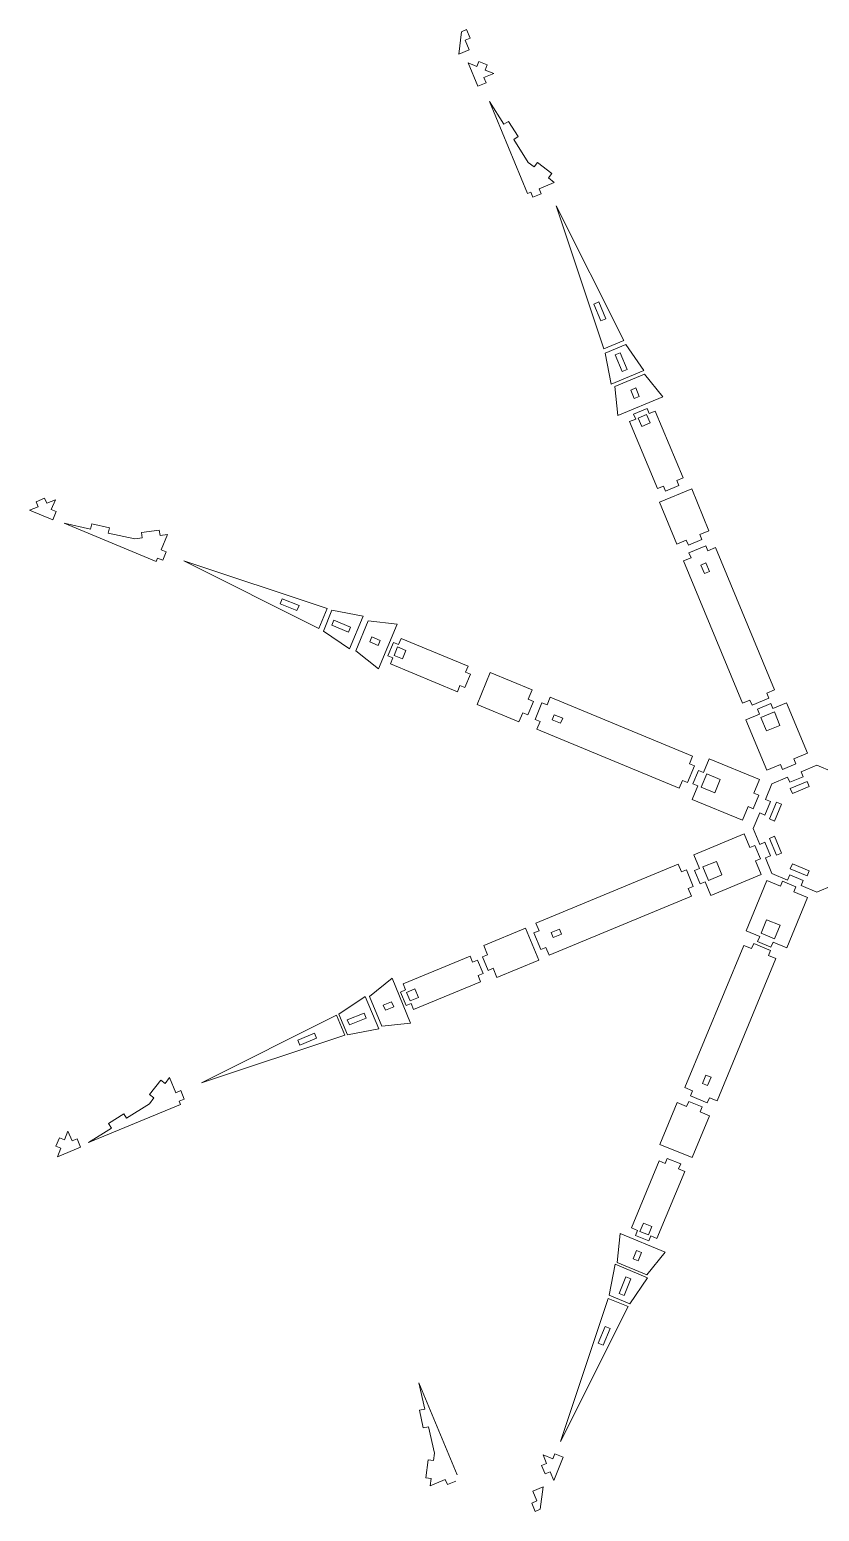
# Model space of a CAD drawing. Header units: millimetres. Extents: x -5563 to 1495, y -1833 to 2679.
# Drawn here: x -2108 to -1672, y -1833 to -1015 of the extents above; entities that cross this region are included whole.
import ezdxf

# ---------------------------------------------------------------- set-up
doc = ezdxf.new("R2010")
doc.units = ezdxf.units.MM

msp = doc.modelspace()

# ---------------------------------------------------------------- linework, layer by layer
at = {"color": 7, "linetype": 'Continuous', "lineweight": 15}
for p, q in [((-1871.03, -1028.55), (-1869.4, -1016.18)), ((-1869.4, -1016.18), (-1866.63, -1015.03)), ((-1864.71, -1019.65), (-1867.48, -1020.8)), ((-1867.48, -1020.8), (-1865.26, -1026.16)), ((-1866.63, -1015.03), (-1864.71, -1019.65)), ((-1865.26, -1026.16), (-1871.03, -1028.55)), ((-1865.86, -1033.41), (-1861.08, -1035.39)), ((-1860.56, -1046.21), (-1865.86, -1033.41)), ((-1861.08, -1035.39), (-1859.93, -1032.62)), ((-1859.93, -1032.62), (-1855.31, -1034.53)), ((-1855.31, -1034.53), (-1856.46, -1037.31)), ((-1856.46, -1037.31), (-1851.67, -1039.29)), ((-1855.94, -1044.3), (-1860.56, -1046.21)), ((-1851.67, -1039.29), (-1857.09, -1041.53)), ((-1857.09, -1041.53), (-1855.94, -1044.3)), ((-1854.11, -1054.67), (-1833.06, -1105.49)), ((-1846.08, -1067.28), (-1854.11, -1054.67)), ((-1846.08, -1067.28), (-1843.55, -1065.67)), ((-1838.17, -1074.1), (-1843.55, -1065.67)), ((-1840.7, -1075.71), (-1838.17, -1074.1)), ((-1832.67, -1088.32), (-1840.7, -1075.71)), ((-1829.44, -1090.8), (-1832.67, -1088.32)), ((-1829.44, -1090.8), (-1827.62, -1088.42)), ((-1827.62, -1088.42), (-1819.68, -1094.5)), ((-1821.51, -1096.88), (-1819.68, -1094.5)), ((-1826.59, -1102.81), (-1818.28, -1099.36)), ((-1825.44, -1105.58), (-1826.59, -1102.81)), ((-1818.28, -1099.36), (-1821.51, -1096.88)), ((-1831.21, -1104.72), (-1833.06, -1105.49)), ((-1830.06, -1107.49), (-1831.21, -1104.72)), ((-1830.06, -1107.49), (-1825.44, -1105.58)), ((-1791.02, -1191.24), (-1817.29, -1112.2)), ((-1817.29, -1112.2), (-1779.97, -1186.67)), ((-1796.43, -1166.48), (-1793.66, -1165.34)), ((-1792.6, -1175.72), (-1796.43, -1166.48)), ((-1793.66, -1165.34), (-1789.83, -1174.57)), ((-1789.83, -1174.57), (-1792.6, -1175.72)), ((-1779.97, -1186.67), (-1791.02, -1191.24)), ((-1790.18, -1193.52), (-1778.74, -1188.78)), ((-1786.9, -1210.69), (-1790.18, -1193.52)), ((-1784.68, -1194.54), (-1781.91, -1193.39)), ((-1781.91, -1193.39), (-1778.08, -1202.63)), ((-1778.74, -1188.78), (-1768.92, -1203.24)), ((-1780.85, -1203.78), (-1784.68, -1194.54)), ((-1768.92, -1203.24), (-1786.9, -1210.69)), ((-1784.93, -1212.01), (-1768.49, -1205.2)), ((-1778.08, -1202.63), (-1780.85, -1203.78)), ((-1768.49, -1205.2), (-1758.46, -1217.66)), ((-1783.21, -1227.92), (-1784.93, -1212.01)), ((-1758.46, -1217.66), (-1783.21, -1227.92)), ((-1776.12, -1213.96), (-1773.35, -1212.81)), ((-1774.2, -1218.58), (-1776.12, -1213.96)), ((-1771.43, -1217.43), (-1774.2, -1218.58)), ((-1773.35, -1212.81), (-1771.43, -1217.43)), ((-1767.11, -1224.15), (-1774.5, -1227.22)), ((-1765.97, -1226.93), (-1767.11, -1224.15)), ((-1765.97, -1226.93), (-1762.59, -1225.53)), ((-1762.59, -1225.53), (-1747.28, -1262.48)), ((-1776.73, -1231.38), (-1773.36, -1229.99)), ((-1776.73, -1231.38), (-1761.43, -1268.34)), ((-1774.5, -1227.22), (-1773.36, -1229.99)), ((-1767.35, -1227.5), (-1771.97, -1229.41)), ((-1771.97, -1229.41), (-1770.06, -1234.03)), ((-1770.06, -1234.03), (-1765.44, -1232.12)), ((-1765.44, -1232.12), (-1767.35, -1227.5)), ((-1761.43, -1268.34), (-1758.05, -1266.94)), ((-1758.05, -1266.94), (-1756.9, -1269.71)), ((-1756.9, -1269.71), (-1749.51, -1266.65)), ((-1750.66, -1263.88), (-1747.28, -1262.48)), ((-1749.51, -1266.65), (-1750.66, -1263.88)), ((-2104.09, -1275.57), (-2099.47, -1273.66)), ((-2102.94, -1278.35), (-2104.09, -1275.57)), ((-2099.47, -1273.66), (-2098.32, -1276.43)), ((-2098.32, -1276.43), (-2093.54, -1274.45)), ((-2093.54, -1274.45), (-2095.78, -1279.86)), ((-1742.5, -1268.51), (-1760.18, -1275.83)), ((-1732.94, -1291.61), (-1742.5, -1268.51)), ((-2107.73, -1280.33), (-2102.94, -1278.35)), ((-2094.92, -1285.63), (-2107.73, -1280.33)), ((-2095.78, -1279.86), (-2093.01, -1281.01)), ((-2093.01, -1281.01), (-2094.92, -1285.63)), ((-1760.18, -1275.83), (-1750.62, -1298.93)), ((-2088.69, -1287.46), (-2037.88, -1308.51)), ((-2074.1, -1290.69), (-2088.69, -1287.46)), ((-2074.1, -1290.69), (-2073.45, -1287.77)), ((-2063.69, -1289.93), (-2073.45, -1287.77)), ((-2064.34, -1292.86), (-2063.69, -1289.93)), ((-2046.1, -1292.59), (-2036.19, -1291.28)), ((-2035.79, -1294.26), (-2036.19, -1291.28)), ((-1738.08, -1293.74), (-1732.94, -1291.61)), ((-2049.75, -1296.09), (-2064.34, -1292.86)), ((-2045.71, -1295.56), (-2049.75, -1296.09)), ((-2045.71, -1295.56), (-2046.1, -1292.59)), ((-2031.76, -1293.73), (-2035.79, -1294.26)), ((-2035.2, -1302.04), (-2031.76, -1293.73)), ((-1750.62, -1298.93), (-1745.47, -1296.8)), ((-1745.47, -1296.8), (-1744.32, -1299.57)), ((-1744.32, -1299.57), (-1736.93, -1296.51)), ((-1734.76, -1299.9), (-1744, -1303.73)), ((-1736.93, -1296.51), (-1738.08, -1293.74)), ((-1733.61, -1302.68), (-1734.76, -1299.9)), ((-2037.11, -1306.66), (-2037.88, -1308.51)), ((-2034.34, -1307.81), (-2037.11, -1306.66)), ((-2032.43, -1303.19), (-2035.2, -1302.04)), ((-2034.34, -1307.81), (-2032.43, -1303.19)), ((-1948.14, -1345.55), (-2022.61, -1308.24)), ((-2022.61, -1308.24), (-1943.57, -1334.51)), ((-1747.07, -1308.25), (-1742.85, -1306.5)), ((-1747.07, -1308.25), (-1714.54, -1386.78)), ((-1744, -1303.73), (-1742.85, -1306.5)), ((-1733.61, -1302.68), (-1729.39, -1300.93)), ((-1729.39, -1300.93), (-1696.86, -1379.46)), ((-1734.62, -1309.38), (-1737.39, -1310.53)), ((-1735.48, -1315.15), (-1737.39, -1310.53)), ((-1732.71, -1314), (-1735.48, -1315.15)), ((-1732.71, -1314), (-1734.62, -1309.38)), ((-1969.48, -1331.87), (-1968.33, -1329.1)), ((-1960.24, -1335.7), (-1969.48, -1331.87)), ((-1968.33, -1329.1), (-1959.09, -1332.93)), ((-1959.09, -1332.93), (-1960.24, -1335.7)), ((-1943.57, -1334.51), (-1948.14, -1345.55)), ((-1945.67, -1346.93), (-1940.94, -1335.5)), ((-1941.06, -1343.76), (-1939.92, -1340.99)), ((-1940.94, -1335.5), (-1923.76, -1338.77)), ((-1939.92, -1340.99), (-1930.68, -1344.82)), ((-1923.76, -1338.77), (-1931.21, -1356.76)), ((-1931.21, -1356.76), (-1945.67, -1346.93)), ((-1931.83, -1347.59), (-1941.06, -1343.76)), ((-1930.68, -1344.82), (-1931.83, -1347.59)), ((-1927.69, -1357.81), (-1920.88, -1341.37)), ((-1920.88, -1341.37), (-1904.97, -1343.09)), ((-1904.97, -1343.09), (-1915.22, -1367.84)), ((-1920.07, -1352.96), (-1918.92, -1350.19)), ((-1915.45, -1354.87), (-1920.07, -1352.96)), ((-1918.92, -1350.19), (-1914.3, -1352.1)), ((-1914.3, -1352.1), (-1915.45, -1354.87)), ((-1906.99, -1353.21), (-1910.05, -1360.6)), ((-1904.21, -1354.36), (-1906.99, -1353.21)), ((-1904.79, -1355.74), (-1906.7, -1360.36)), ((-1900.17, -1357.66), (-1904.79, -1355.74)), ((-1902.82, -1350.98), (-1904.21, -1354.36)), ((-1902.82, -1350.98), (-1865.86, -1366.29)), ((-1915.22, -1367.84), (-1927.69, -1357.81)), ((-1910.05, -1360.6), (-1907.28, -1361.75)), ((-1907.28, -1361.75), (-1908.67, -1365.12)), ((-1908.67, -1365.12), (-1871.72, -1380.43)), ((-1906.7, -1360.36), (-1902.08, -1362.28)), ((-1902.08, -1362.28), (-1900.17, -1357.66)), ((-1867.55, -1378.2), (-1864.49, -1370.81)), ((-1865.86, -1366.29), (-1867.26, -1369.66)), ((-1864.49, -1370.81), (-1867.26, -1369.66)), ((-1853.59, -1369.9), (-1860.91, -1387.58)), ((-1830.49, -1379.47), (-1853.59, -1369.9)), ((-1870.32, -1377.06), (-1871.72, -1380.43)), ((-1870.32, -1377.06), (-1867.55, -1378.2)), ((-1832.62, -1384.61), (-1830.49, -1379.47)), ((-1701.08, -1381.21), (-1696.86, -1379.46)), ((-1699.93, -1383.98), (-1701.08, -1381.21)), ((-1860.91, -1387.58), (-1837.81, -1397.14)), ((-1832.91, -1393.15), (-1829.85, -1385.76)), ((-1829.85, -1385.76), (-1832.62, -1384.61)), ((-1825.07, -1386.56), (-1828.9, -1395.8)), ((-1822.3, -1387.71), (-1825.07, -1386.56)), ((-1822.3, -1387.71), (-1820.55, -1383.49)), ((-1820.55, -1383.49), (-1742.02, -1416.01)), ((-1714.54, -1386.78), (-1710.32, -1385.03)), ((-1710.32, -1385.03), (-1709.17, -1387.8)), ((-1709.17, -1387.8), (-1699.93, -1383.98)), ((-1698.8, -1387), (-1706.19, -1390.06)), ((-1706.19, -1390.06), (-1705.04, -1392.84)), ((-1697.65, -1389.77), (-1698.8, -1387)), ((-1697.65, -1389.77), (-1690.12, -1386.66)), ((-1690.12, -1386.66), (-1678.64, -1414.37)), ((-1837.81, -1397.14), (-1835.68, -1392)), ((-1835.68, -1392), (-1832.91, -1393.15)), ((-1828.9, -1395.8), (-1826.13, -1396.94)), ((-1827.88, -1401.16), (-1826.13, -1396.94)), ((-1818.28, -1393.16), (-1819.42, -1395.93)), ((-1814.8, -1397.85), (-1819.42, -1395.93)), ((-1813.66, -1395.07), (-1818.28, -1393.16)), ((-1813.66, -1395.07), (-1814.8, -1397.85)), ((-1712.57, -1395.96), (-1705.04, -1392.84)), ((-1712.57, -1395.96), (-1701.09, -1423.67)), ((-1696.88, -1391.62), (-1704.27, -1394.68)), ((-1704.27, -1394.68), (-1701.21, -1402.07)), ((-1693.82, -1399.01), (-1696.88, -1391.62)), ((-1827.88, -1401.16), (-1749.35, -1433.69)), ((-1701.21, -1402.07), (-1693.82, -1399.01)), ((-1686.17, -1417.49), (-1678.64, -1414.37)), ((-1744.83, -1430.62), (-1741, -1421.38)), ((-1743.77, -1420.23), (-1742.02, -1416.01)), ((-1741, -1421.38), (-1743.77, -1420.23)), ((-1735.98, -1424.99), (-1732.86, -1417.46)), ((-1732.86, -1417.46), (-1705.14, -1428.94)), ((-1701.09, -1423.67), (-1693.56, -1420.55)), ((-1693.56, -1420.55), (-1692.41, -1423.32)), ((-1692.41, -1423.32), (-1685.02, -1420.26)), ((-1685.02, -1420.26), (-1686.17, -1417.49)), ((-1682.18, -1424.61), (-1673.5, -1421.01)), ((-1673.5, -1421.01), (-1664.83, -1424.61)), ((-1749.35, -1433.69), (-1747.6, -1429.47)), ((-1747.6, -1429.47), (-1744.83, -1430.62)), ((-1738.75, -1423.84), (-1741.81, -1431.23)), ((-1735.98, -1424.99), (-1738.75, -1423.84)), ((-1734.13, -1425.75), (-1737.19, -1433.14)), ((-1726.74, -1428.81), (-1734.13, -1425.75)), ((-1729.8, -1436.2), (-1726.74, -1428.81)), ((-1708.26, -1436.47), (-1705.14, -1428.94)), ((-1698.25, -1431.27), (-1689.57, -1427.67)), ((-1688.43, -1430.44), (-1689.57, -1427.67)), ((-1688.43, -1430.44), (-1681.03, -1427.38)), ((-1688.11, -1433.82), (-1678.87, -1429.99)), ((-1681.03, -1427.38), (-1682.18, -1424.61)), ((-1678.87, -1429.99), (-1677.72, -1432.76)), ((-1742.16, -1439.91), (-1739.04, -1432.38)), ((-1741.81, -1431.23), (-1739.04, -1432.38)), ((-1737.19, -1433.14), (-1729.8, -1436.2)), ((-1708.55, -1445.01), (-1705.49, -1437.61)), ((-1705.49, -1437.61), (-1708.26, -1436.47)), ((-1701.85, -1439.94), (-1698.25, -1431.27)), ((-1686.96, -1436.59), (-1688.11, -1433.82)), ((-1677.72, -1432.76), (-1686.96, -1436.59)), ((-1742.16, -1439.91), (-1714.44, -1451.39)), ((-1714.44, -1451.39), (-1711.33, -1443.86)), ((-1711.33, -1443.86), (-1708.55, -1445.01)), ((-1708.5, -1456.01), (-1704.91, -1447.34)), ((-1702.14, -1448.48), (-1704.91, -1447.34)), ((-1702.14, -1448.48), (-1699.08, -1441.09)), ((-1699.08, -1441.09), (-1701.85, -1439.94)), ((-1699.53, -1450.65), (-1695.7, -1441.41)), ((-1692.93, -1442.56), (-1696.76, -1451.79)), ((-1695.7, -1441.41), (-1692.93, -1442.56)), ((-1696.76, -1451.79), (-1699.53, -1450.65)), ((-1741.24, -1470.4), (-1713.53, -1458.92)), ((-1710.41, -1466.45), (-1713.53, -1458.92)), ((-1704.91, -1464.69), (-1708.5, -1456.01)), ((-1702.14, -1463.55), (-1704.91, -1464.69)), ((-1699.08, -1470.94), (-1702.14, -1463.55)), ((-1699.53, -1461.38), (-1696.76, -1460.23)), ((-1695.7, -1470.62), (-1699.53, -1461.38)), ((-1696.76, -1460.23), (-1692.93, -1469.47)), ((-1738.12, -1477.93), (-1741.24, -1470.4)), ((-1707.64, -1465.3), (-1710.41, -1466.45)), ((-1704.57, -1472.69), (-1707.64, -1465.3)), ((-1699.08, -1470.94), (-1701.85, -1472.08)), ((-1692.93, -1469.47), (-1695.7, -1470.62)), ((-1828.47, -1508.13), (-1749.94, -1475.61)), ((-1748.19, -1479.82), (-1749.94, -1475.61)), ((-1745.42, -1478.68), (-1748.19, -1479.82)), ((-1741.59, -1487.92), (-1745.42, -1478.68)), ((-1738.12, -1477.93), (-1740.9, -1479.08)), ((-1740.9, -1479.08), (-1737.83, -1486.47)), ((-1736.28, -1477.16), (-1728.89, -1474.1)), ((-1733.21, -1484.55), (-1736.28, -1477.16)), ((-1728.89, -1474.1), (-1725.82, -1481.49)), ((-1707.35, -1473.84), (-1704.57, -1472.69)), ((-1704.23, -1481.37), (-1707.35, -1473.84)), ((-1698.25, -1480.76), (-1701.85, -1472.08)), ((-1688.11, -1478.21), (-1686.96, -1475.44)), ((-1678.87, -1482.04), (-1688.11, -1478.21)), ((-1686.96, -1475.44), (-1677.72, -1479.27)), ((-1677.72, -1479.27), (-1678.87, -1482.04)), ((-1744.36, -1489.06), (-1741.59, -1487.92)), ((-1737.83, -1486.47), (-1735.06, -1485.32)), ((-1731.94, -1492.85), (-1735.06, -1485.32)), ((-1725.82, -1481.49), (-1733.21, -1484.55)), ((-1731.94, -1492.85), (-1704.23, -1481.37)), ((-1712.51, -1512.42), (-1701.03, -1484.71)), ((-1693.5, -1487.83), (-1701.03, -1484.71)), ((-1689.57, -1484.36), (-1698.25, -1480.76)), ((-1692.35, -1485.05), (-1693.5, -1487.83)), ((-1684.96, -1488.11), (-1692.35, -1485.05)), ((-1688.43, -1481.59), (-1689.57, -1484.36)), ((-1681.03, -1484.65), (-1688.43, -1481.59)), ((-1686.11, -1490.89), (-1684.96, -1488.11)), ((-1681.03, -1484.65), (-1682.18, -1487.42)), ((-1673.5, -1491.01), (-1682.18, -1487.42)), ((-1664.83, -1487.42), (-1673.5, -1491.01)), ((-1821.15, -1525.81), (-1742.62, -1493.28)), ((-1742.62, -1493.28), (-1744.36, -1489.06)), ((-1690.06, -1521.72), (-1678.58, -1494.01)), ((-1678.58, -1494.01), (-1686.11, -1490.89)), ((-1834.13, -1510.96), (-1857.23, -1520.52)), ((-1826.81, -1528.63), (-1834.13, -1510.96)), ((-1826.72, -1512.35), (-1829.49, -1513.5)), ((-1826.72, -1512.35), (-1828.47, -1508.13)), ((-1815.4, -1511.45), (-1820.02, -1513.36)), ((-1815.4, -1511.45), (-1814.25, -1514.22)), ((-1704.98, -1515.54), (-1712.51, -1512.42)), ((-1701.15, -1506.3), (-1704.22, -1513.69)), ((-1693.76, -1509.36), (-1701.15, -1506.3)), ((-1696.82, -1516.76), (-1693.76, -1509.36)), ((-1857.23, -1520.52), (-1855.1, -1525.67)), ((-1829.49, -1513.5), (-1825.67, -1522.74)), ((-1820.02, -1513.36), (-1818.87, -1516.14)), ((-1814.25, -1514.22), (-1818.87, -1516.14)), ((-1746.19, -1598.94), (-1713.66, -1520.41)), ((-1709.44, -1522.16), (-1713.66, -1520.41)), ((-1708.29, -1519.39), (-1709.44, -1522.16)), ((-1699.05, -1523.21), (-1708.29, -1519.39)), ((-1704.98, -1515.54), (-1706.13, -1518.31)), ((-1706.13, -1518.31), (-1698.74, -1521.37)), ((-1704.22, -1513.69), (-1696.82, -1516.76)), ((-1698.74, -1521.37), (-1697.59, -1518.6)), ((-1690.06, -1521.72), (-1697.59, -1518.6)), ((-1901.74, -1541.65), (-1864.79, -1526.34)), ((-1863.39, -1529.72), (-1864.79, -1526.34)), ((-1860.62, -1528.57), (-1863.39, -1529.72)), ((-1857.56, -1535.96), (-1860.62, -1528.57)), ((-1855.1, -1525.67), (-1857.87, -1526.81)), ((-1857.87, -1526.81), (-1854.81, -1534.21)), ((-1849.91, -1538.2), (-1826.81, -1528.63)), ((-1825.67, -1522.74), (-1822.89, -1521.59)), ((-1821.15, -1525.81), (-1822.89, -1521.59)), ((-1728.51, -1606.26), (-1695.98, -1527.73)), ((-1700.2, -1525.99), (-1699.05, -1523.21)), ((-1695.98, -1527.73), (-1700.2, -1525.99)), ((-1860.33, -1537.11), (-1857.56, -1535.96)), ((-1858.93, -1540.49), (-1860.33, -1537.11)), ((-1854.81, -1534.21), (-1852.04, -1533.06)), ((-1852.04, -1533.06), (-1849.91, -1538.2)), ((-1920.25, -1548.61), (-1907.78, -1538.58)), ((-1907.78, -1538.58), (-1897.53, -1563.33)), ((-1900.35, -1545.03), (-1903.12, -1546.17)), ((-1900.35, -1545.03), (-1901.74, -1541.65)), ((-1895.15, -1544.5), (-1899.77, -1546.41)), ((-1895.89, -1555.79), (-1858.93, -1540.49)), ((-1893.24, -1549.12), (-1895.15, -1544.5)), ((-1937.08, -1558.42), (-1922.62, -1548.59)), ((-1922.62, -1548.59), (-1915.17, -1566.58)), ((-1913.44, -1565.05), (-1920.25, -1548.61)), ((-1912.63, -1553.46), (-1908.01, -1551.55)), ((-1911.48, -1556.24), (-1912.63, -1553.46)), ((-1908.01, -1551.55), (-1906.86, -1554.32)), ((-1903.12, -1546.17), (-1900.06, -1553.56)), ((-1900.06, -1553.56), (-1897.29, -1552.42)), ((-1899.77, -1546.41), (-1897.86, -1551.03)), ((-1897.86, -1551.03), (-1893.24, -1549.12)), ((-1895.89, -1555.79), (-1897.29, -1552.42)), ((-2012.92, -1596.33), (-1938.45, -1559.01)), ((-1938.45, -1559.01), (-1933.88, -1570.06)), ((-1932.34, -1569.85), (-1937.08, -1558.42)), ((-1932.47, -1561.58), (-1923.23, -1557.76)), ((-1931.32, -1564.36), (-1932.47, -1561.58)), ((-1922.08, -1560.53), (-1931.32, -1564.36)), ((-1923.23, -1557.76), (-1922.08, -1560.53)), ((-1906.86, -1554.32), (-1911.48, -1556.24)), ((-1933.88, -1570.06), (-2012.92, -1596.33)), ((-1959.79, -1572.69), (-1950.55, -1568.87)), ((-1950.55, -1568.87), (-1949.4, -1571.64)), ((-1915.17, -1566.58), (-1932.34, -1569.85)), ((-1897.53, -1563.33), (-1913.44, -1565.05)), ((-1958.64, -1575.47), (-1959.79, -1572.69)), ((-1949.4, -1571.64), (-1958.64, -1575.47)), ((-2030.57, -1593.43), (-2033.05, -1596.67)), ((-2027.13, -1601.75), (-2030.57, -1593.43)), ((-1734.6, -1592.04), (-1736.51, -1596.66)), ((-1731.83, -1593.19), (-1734.6, -1592.04)), ((-1731.83, -1593.19), (-1733.74, -1597.81)), ((-2041.52, -1602.77), (-2035.43, -1594.84)), ((-2039.14, -1604.6), (-2041.52, -1602.77)), ((-2033.05, -1596.67), (-2035.43, -1594.84)), ((-2024.36, -1600.6), (-2027.13, -1601.75)), ((-2022.44, -1605.22), (-2024.36, -1600.6)), ((-1741.97, -1600.69), (-1746.19, -1598.94)), ((-1741.97, -1600.69), (-1743.12, -1603.46)), ((-1733.74, -1597.81), (-1736.51, -1596.66)), ((-2075.26, -1629.26), (-2024.45, -1608.22)), ((-2041.62, -1607.83), (-2054.22, -1615.86)), ((-2039.14, -1604.6), (-2041.62, -1607.83)), ((-2022.44, -1605.22), (-2025.21, -1606.37)), ((-2025.21, -1606.37), (-2024.45, -1608.22)), ((-1750.42, -1607.17), (-1759.99, -1630.27)), ((-1745.28, -1609.3), (-1750.42, -1607.17)), ((-1744.13, -1606.53), (-1745.28, -1609.3)), ((-1736.74, -1609.59), (-1744.13, -1606.53)), ((-1743.12, -1603.46), (-1733.88, -1607.29)), ((-1737.89, -1612.36), (-1736.74, -1609.59)), ((-1733.88, -1607.29), (-1732.73, -1604.52)), ((-1728.51, -1606.26), (-1732.73, -1604.52)), ((-2055.84, -1613.33), (-2064.27, -1618.7)), ((-2062.66, -1621.23), (-2064.27, -1618.7)), ((-2054.22, -1615.86), (-2055.84, -1613.33)), ((-1742.31, -1637.59), (-1732.74, -1614.49)), ((-1732.74, -1614.49), (-1737.89, -1612.36)), ((-2093.24, -1631.18), (-2091.33, -1626.56)), ((-2091.33, -1626.56), (-2088.56, -1627.71)), ((-2088.56, -1627.71), (-2086.57, -1622.93)), ((-2086.57, -1622.93), (-2084.33, -1628.34)), ((-2084.33, -1628.34), (-2081.56, -1627.19)), ((-2081.56, -1627.19), (-2079.65, -1631.81)), ((-2062.66, -1621.23), (-2075.26, -1629.26)), ((-2090.47, -1632.33), (-2093.24, -1631.18)), ((-2079.65, -1631.81), (-2092.45, -1637.11)), ((-2092.45, -1637.11), (-2090.47, -1632.33)), ((-1759.99, -1630.27), (-1742.31, -1637.59)), ((-1775.77, -1676.32), (-1760.46, -1639.37)), ((-1760.46, -1639.37), (-1757.08, -1640.77)), ((-1755.94, -1637.99), (-1757.08, -1640.77)), ((-1748.55, -1641.06), (-1755.94, -1637.99)), ((-1749.69, -1643.83), (-1748.55, -1641.06)), ((-1761.63, -1682.18), (-1746.32, -1645.23)), ((-1749.69, -1643.83), (-1746.32, -1645.23)), ((-1775.77, -1676.32), (-1772.39, -1677.72)), ((-1769.09, -1673.68), (-1771.01, -1678.3)), ((-1764.47, -1675.59), (-1769.09, -1673.68)), ((-1766.39, -1680.21), (-1764.47, -1675.59)), ((-1783.65, -1695.38), (-1781.93, -1679.47)), ((-1781.93, -1679.47), (-1757.18, -1689.72)), ((-1772.39, -1677.72), (-1773.54, -1680.49)), ((-1773.54, -1680.49), (-1766.15, -1683.55)), ((-1771.01, -1678.3), (-1766.39, -1680.21)), ((-1766.15, -1683.55), (-1765, -1680.78)), ((-1765, -1680.78), (-1761.63, -1682.18)), ((-1774.83, -1693.43), (-1772.92, -1688.81)), ((-1772.92, -1688.81), (-1770.15, -1689.96)), ((-1770.15, -1689.96), (-1772.06, -1694.57)), ((-1757.18, -1689.72), (-1767.21, -1702.19)), ((-1788.07, -1713.56), (-1784.79, -1696.38)), ((-1784.79, -1696.38), (-1766.81, -1703.83)), ((-1767.21, -1702.19), (-1783.65, -1695.38)), ((-1772.06, -1694.57), (-1774.83, -1693.43)), ((-1782.57, -1712.54), (-1778.75, -1703.3)), ((-1775.97, -1704.44), (-1779.8, -1713.68)), ((-1778.75, -1703.3), (-1775.97, -1704.44)), ((-1766.81, -1703.83), (-1776.64, -1718.29)), ((-1814.87, -1794.3), (-1788.6, -1715.26)), ((-1788.6, -1715.26), (-1777.56, -1719.83)), ((-1776.64, -1718.29), (-1788.07, -1713.56)), ((-1779.8, -1713.68), (-1782.57, -1712.54)), ((-1777.56, -1719.83), (-1814.87, -1794.3)), ((-1794.01, -1740.02), (-1790.18, -1730.78)), ((-1787.41, -1731.93), (-1791.24, -1741.17)), ((-1790.18, -1730.78), (-1787.41, -1731.93)), ((-1791.24, -1741.17), (-1794.01, -1740.02)), ((-1893.01, -1761.78), (-1871.96, -1812.59)), ((-1889.78, -1776.37), (-1893.01, -1761.78)), ((-1889.78, -1776.37), (-1892.7, -1777.02)), ((-1890.54, -1786.78), (-1892.7, -1777.02)), ((-1887.61, -1786.13), (-1890.54, -1786.78)), ((-1884.38, -1800.72), (-1887.61, -1786.13)), ((-1887.88, -1804.37), (-1889.19, -1814.28)), ((-1884.91, -1804.76), (-1887.88, -1804.37)), ((-1884.91, -1804.76), (-1884.38, -1800.72)), ((-1825.29, -1807.45), (-1822.52, -1806.3)), ((-1822.52, -1806.3), (-1824.5, -1801.52)), ((-1824.5, -1801.52), (-1819.09, -1803.76)), ((-1819.09, -1803.76), (-1817.94, -1800.99)), ((-1813.32, -1802.9), (-1818.63, -1815.7)), ((-1817.94, -1800.99), (-1813.32, -1802.9)), ((-1886.21, -1814.68), (-1889.19, -1814.28)), ((-1886.74, -1818.71), (-1886.21, -1814.68)), ((-1878.43, -1815.27), (-1886.74, -1818.71)), ((-1877.28, -1818.04), (-1878.43, -1815.27)), ((-1823.38, -1812.07), (-1825.29, -1807.45)), ((-1820.61, -1810.92), (-1823.38, -1812.07)), ((-1818.63, -1815.7), (-1820.61, -1810.92)), ((-1872.66, -1816.13), (-1877.28, -1818.04)), ((-1830.19, -1821.67), (-1824.43, -1819.29)), ((-1827.97, -1827.04), (-1830.19, -1821.67)), ((-1824.43, -1819.29), (-1826.05, -1831.66)), ((-1830.74, -1828.19), (-1827.97, -1827.04)), ((-1828.83, -1832.8), (-1830.74, -1828.19)), ((-1826.05, -1831.66), (-1828.83, -1832.8))]:
    msp.add_line(p, q, dxfattribs=at)

doc.saveas('drawing.dxf')
